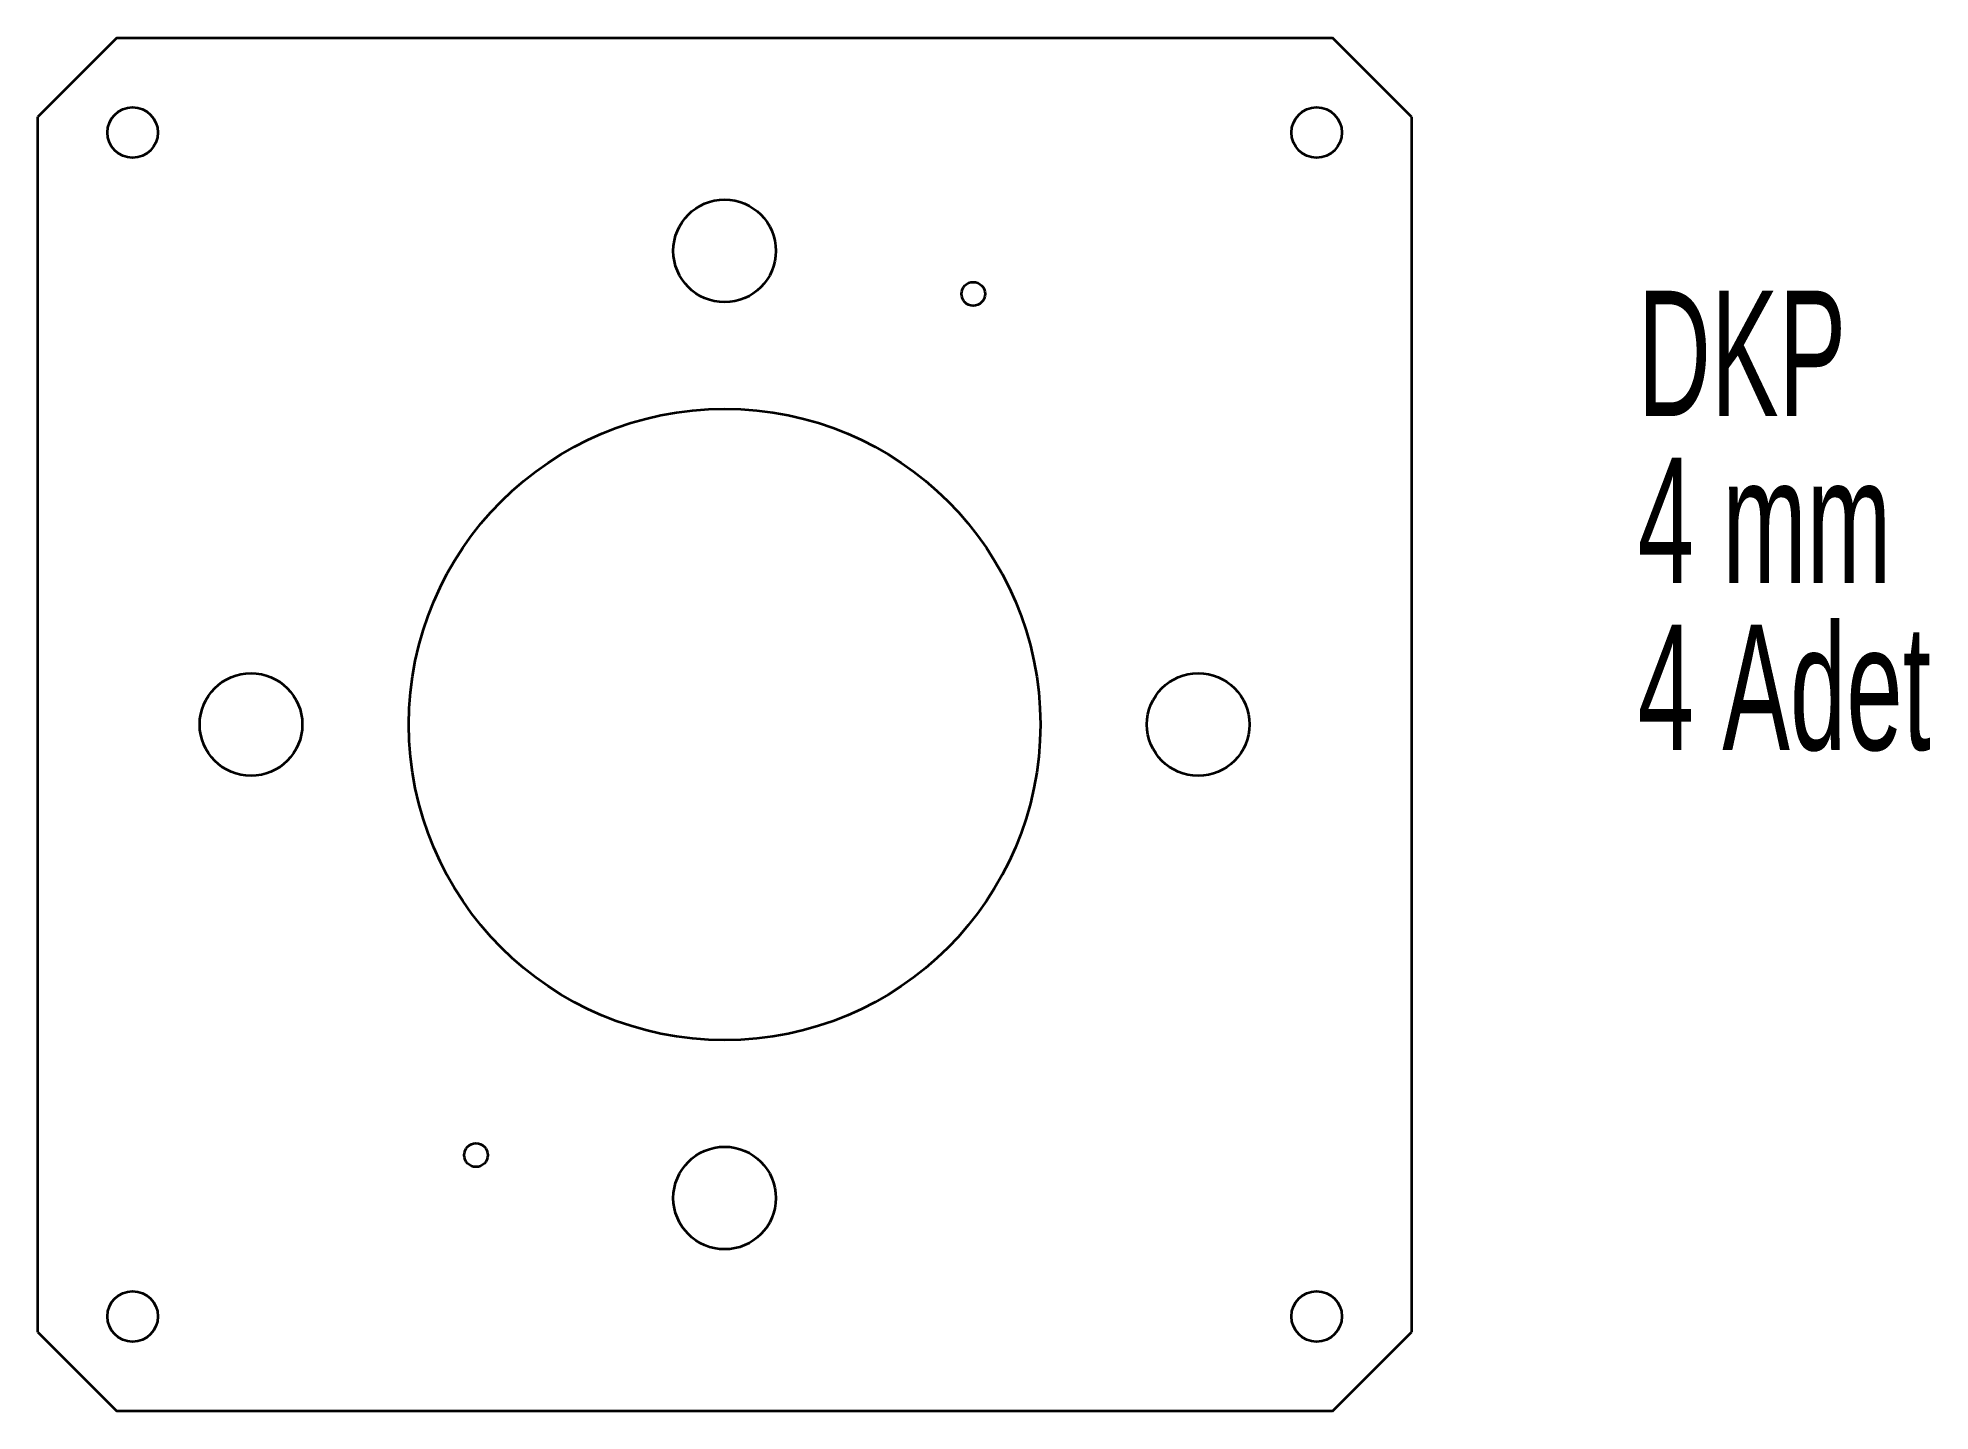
# Model space of a CAD drawing. Header units: millimetres. Extents: x 87 to 207, y 57 to 144.
import ezdxf

# ---------------------------------------------------------------- set-up
doc = ezdxf.new("R2010")
doc.units = ezdxf.units.MM
doc.styles.add('SLDTEXTSTYLE0', font='TXT', dxfattribs={"width": 0.605})

# ---------------------------------------------------------------- blocks, each defined once
blk = doc.blocks.new('SW_NOTE_0')
at = {"color": 0, "linetype": 'Continuous', "lineweight": 0, "char_height": 7.938, "attachment_point": 1, "style": 'SLDTEXTSTYLE0'}
for s, insert in [('DKP', (0, 10.23)), ('4 mm', (0, -0.35)), ('4 Adet', (0, -10.93))]:
    blk.add_mtext(s, dxfattribs=dict(at, insert=insert))

msp = doc.modelspace()

# ---------------------------------------------------------------- linework, layer by layer
at = {"color": 7, "linetype": 'Continuous', "lineweight": 35}
for p, q in [((91.85, 143.54), (86.85, 138.54)), ((91.85, 143.54), (168.85, 143.54)), ((173.85, 138.54), (168.85, 143.54)), ((86.85, 61.54), (86.85, 138.54)), ((173.85, 138.54), (173.85, 61.54)), ((86.85, 61.54), (91.85, 56.54)), ((168.85, 56.54), (173.85, 61.54)), ((168.85, 56.54), (91.85, 56.54))]:
    msp.add_line(p, q, dxfattribs=at)
for centre, radius in [((92.85, 137.54), 1.6), ((167.85, 137.54), 1.6), ((130.35, 130.04), 3.25), ((146.1, 127.32), 0.75), ((130.35, 100.04), 20), ((100.35, 100.04), 3.25), ((160.35, 100.04), 3.25), ((114.6, 72.76), 0.75), ((130.35, 70.04), 3.25), ((92.85, 62.54), 1.6), ((167.85, 62.54), 1.6)]:
    msp.add_circle(centre, radius, dxfattribs=at)

# ---------------------------------------------------------------- block references
at = {"color": 7, "linetype": 'Continuous', "lineweight": 0}
msp.add_blockref('SW_NOTE_0', (188.19, 117.29), dxfattribs=at)

doc.saveas('drawing.dxf')
